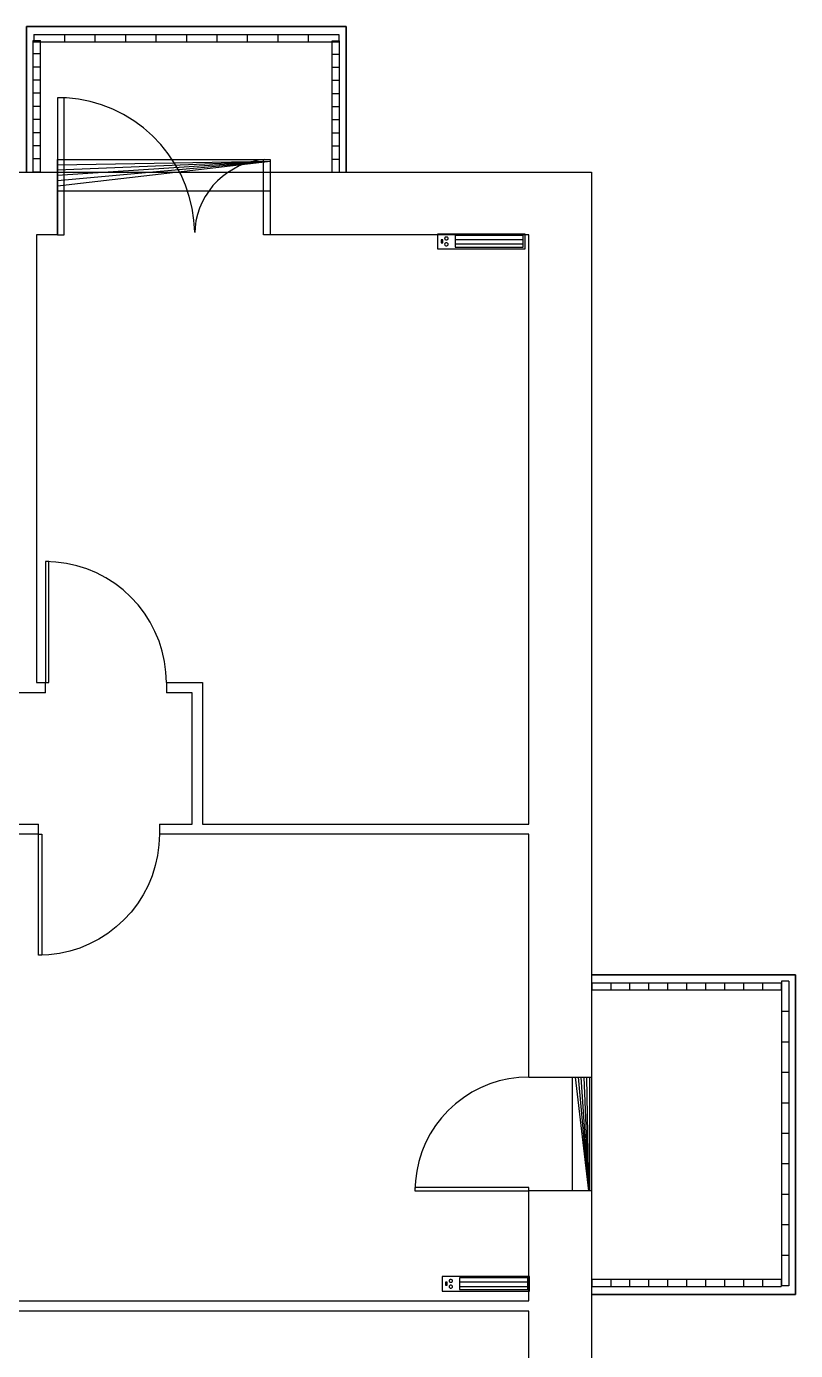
# Model space of a CAD drawing. Header units: millimetres. Extents: x -0.6 to 50, y -2.8 to 26.8.
# Drawn here: x 44.7 to 49.97, y 17.28 to 26.36 of the extents above; entities that cross this region are included whole.
import ezdxf
from ezdxf.enums import TextEntityAlignment as Align

# ---------------------------------------------------------------- set-up
doc = ezdxf.new("R2010")
doc.units = ezdxf.units.MM
for name, color, linetype in [('ABY_Dao_BATIM', 7, 'Continuous'), ('ABY_Equipement', 7, 'Continuous'), ('ABY_Ouverture', 124, 'Continuous'), ('ABY_Parois', 7, 'Continuous')]:
    doc.layers.add(name, color=color, linetype=linetype)

# ---------------------------------------------------------------- blocks, each defined once
blk = doc.blocks.new('OUV_ABY_B0_POR01')
for p, q in [((-41.3, 99.6), (-50, 100)), ((-50, 100), (-50, 100)), ((-50, 100), (-50, 0)), ((-47, 100), (-50, 100)), ((-47, 0), (-47, 100)), ((-32.6, 98.5), (-41.3, 99.6)), ((-24.1, 96.6), (-32.6, 98.5)), ((-15.8, 94), (-24.1, 96.6)), ((-7.7, 90.6), (-15.8, 94)), ((0, 86.6), (-7.7, 90.6)), ((7.4, 81.9), (0, 86.6)), ((14.3, 76.6), (7.4, 81.9)), ((20.7, 70.7), (14.3, 76.6)), ((26.6, 64.3), (20.7, 70.7)), ((31.9, 57.4), (26.6, 64.3)), ((36.6, 50), (31.9, 57.4)), ((40.6, 42.3), (36.6, 50)), ((44, 34.2), (40.6, 42.3)), ((46.6, 25.9), (44, 34.2)), ((48.5, 17.4), (46.6, 25.9)), ((49.6, 8.7), (48.5, 17.4)), ((-50, 0), (-47, 0)), ((50, 0), (49.6, 8.7))]:
    blk.add_line(p, q)
at = {"flags": 1}
for tag, p in [('DATE_ETAT_EQU', (0, -3.7)), ('DATE_ETAT_VOL', (0, -4.4)), ('DATE_ETAT', (0, -3)), ('ETAT_EQU', (0, -3.4)), ('ETAT_VOL', (0, -4)), ('ETAT', (0, -2.8))]:
    blk.add_attdef(tag, text='', height=0.25, rotation=360, dxfattribs=at).set_placement(p, align=Align.MIDDLE_CENTER)
at = {"color": 0, "linetype": 'ByBlock', "lineweight": -2}
for tag, flags, p in [('NUMCOMP_OUV', 1, (0, -1.9)), ('NUMCOMP_EQU', 1, (0, -2.2)), ('NUMCOMP_VOL', 1, (0, -2.5)), ('OUVERTURE', 13, (0, -0.8)), ('LARGEUR', 5, (0, -1.4)), ('HAUTEUR', 5, (0, -1.6)), ('ALLEGE', 5, (0, -1.1)), ('VOLET', 1, (0, -0.6)), ('SSSC', 1, (0, -0.3))]:
    blk.add_attdef(tag, text='', height=0.25, dxfattribs=dict(at, flags=flags)).set_placement(p, align=Align.MIDDLE)
at = {"flags": 1}
blk.add_attdef('TYPEPORTE', (-1.1, -4.9), '', height=0.25, dxfattribs=at)
blk = doc.blocks.new('VOL_ABY_B3_VOL01')
for p, q in [((-50, -15), (-50, 0)), ((-50, 0), (50, 0)), ((50, 0), (50, -12)), ((50, -2.5), (-50.1, -14.22)), ((50, -2.5), (-50.1, -14.22)), ((50, -5), (-50.08, -14.22)), ((50, -5), (-50.08, -14.22)), ((50, -7.5), (-50.06, -14.22)), ((50, -7.5), (-50.06, -14.22)), ((50, -10), (-50.04, -14.22)), ((50, -10), (-50.04, -14.22)), ((-50, -15), (-50, -12)), ((50, -12), (50, -15)), ((50, -12.5), (-50.02, -14.22)), ((50, -12.5), (-50.02, -14.22)), ((50, -15), (-50, -15))]:
    blk.add_line(p, q)
at = {"color": 0, "linetype": 'ByBlock', "lineweight": -2}
for tag, flags, p in [('PROFONDEUR', 5, (0, -1.07)), ('ANNEE_REN', 1, (0, -3.01)), ('NUMCOMP', 9, (0, -2.71)), ('ALTITUDE', 13, (0, -0.53)), ('LARGEUR', 5, (0, -0.8)), ('HAUTEUR', 5, (0, -1.34)), ('EQMUR', 9, (0, -1.88)), ('EQOUV', 9, (0, -2.16)), ('EQFAC', 9, (0, -1.61)), ('SSSC', 5, (0, -0.26)), ('QTE', 9, (0, -2.44))]:
    blk.add_attdef(tag, text='', height=0.25, dxfattribs=dict(at, flags=flags)).set_placement(p, align=Align.MIDDLE)
for tag, flags, p in [('DATE_ETAT', 1, (0, -3.57)), ('DUREE_VIE', 9, (-0.02, -3.87)), ('ETAT', 9, (0, -3.3))]:
    blk.add_attdef(tag, text='', height=0.25, rotation=360, dxfattribs=dict(flags=flags)).set_placement(p, align=Align.MIDDLE_CENTER)
blk = doc.blocks.new('OUV_ABY_C0_POR10')
for p, q in [((-6.2, 0), (-5.8, 0)), ((-6.2, -4.39), (-6.2, 0)), ((-5.8, 0), (-5.8, -4.39)), ((5.8, 0), (5.8, -7.99)), ((6.2, 0), (5.8, 0)), ((6.2, -7.99), (6.2, 0)), ((-1.87, -0.82), (-1.82, -0.44)), ((-1.82, -0.44), (-1.8, -0.15)), ((-1.8, -0.17), (-1.75, -0.87)), ((-2.08, -1.56), (-1.96, -1.2)), ((-1.96, -1.2), (-1.87, -0.82)), ((-1.75, -0.87), (-1.65, -1.56)), ((-2.63, -2.57), (-2.41, -2.25)), ((-2.41, -2.25), (-2.23, -1.91)), ((-2.23, -1.91), (-2.08, -1.56)), ((-1.65, -1.56), (-1.48, -2.24)), ((-1.48, -2.24), (-1.26, -2.9)), ((-3.13, -3.16), (-2.86, -2.88)), ((-2.86, -2.88), (-2.63, -2.57)), ((-1.26, -2.9), (-0.98, -3.54)), ((-4.39, -4.02), (-4.05, -3.84)), ((-4.05, -3.84), (-3.72, -3.64)), ((-3.72, -3.64), (-3.41, -3.41)), ((-3.41, -3.41), (-3.13, -3.16)), ((-0.98, -3.54), (-0.64, -4.15)), ((-5.8, -4.39), (-6.2, -4.39)), ((-5.87, -4.39), (-5.49, -4.35)), ((-5.49, -4.35), (-5.12, -4.27)), ((-5.12, -4.27), (-4.75, -4.16)), ((-4.75, -4.16), (-4.39, -4.02)), ((-0.64, -4.15), (-0.25, -4.73)), ((-0.25, -4.73), (0.18, -5.27)), ((0.18, -5.27), (0.67, -5.78)), ((0.67, -5.78), (1.19, -6.24)), ((1.19, -6.24), (1.75, -6.65)), ((1.75, -6.65), (2.35, -7.01)), ((2.35, -7.01), (2.98, -7.32)), ((2.98, -7.32), (3.63, -7.58)), ((3.63, -7.58), (4.3, -7.77)), ((4.3, -7.77), (4.98, -7.91)), ((4.98, -7.91), (5.68, -7.98)), ((5.68, -7.98), (5.82, -7.99)), ((5.8, -7.99), (6.2, -7.99))]:
    blk.add_line(p, q)
at = {"color": 0, "linetype": 'ByBlock', "lineweight": -2}
for tag, flags, p in [('OUVERTURE', 13, (0, -0.829)), ('VOLET', 1, (0, -0.559)), ('SSSC', 1, (0, -0.289)), ('LARGEUR', 5, (0, -1.369)), ('HAUTEUR', 5, (0, -1.639)), ('ALLEGE', 5, (0, -1.099)), ('NUMCOMP_OUV', 1, (0, -1.929)), ('NUMCOMP_EQU', 1, (0, -2.213)), ('NUMCOMP_VOL', 1, (0, -2.484))]:
    blk.add_attdef(tag, text='', height=0.25, dxfattribs=dict(at, flags=flags)).set_placement(p, align=Align.MIDDLE)
at = {"flags": 1}
for tag, p in [('DATE_ETAT', (0, -3.045)), ('ETAT', (0, -2.772)), ('DATE_ETAT_EQU', (0, -3.707)), ('ETAT_EQU', (0, -3.376)), ('DATE_ETAT_VOL', (0, -4.368)), ('ETAT_VOL', (0, -4.037))]:
    blk.add_attdef(tag, text='', height=0.25, rotation=360, dxfattribs=at).set_placement(p, align=Align.MIDDLE_CENTER)
blk.add_attdef('TYPEPORTE', (-1.116, -4.909), '', height=0.25, dxfattribs=at)
blk = doc.blocks.new('OUV_ABY_D0_POR01')
for p, q in [((-41.3, 99.6), (-50, 100)), ((-50, 100), (-50, 100)), ((-50, 100), (-50, 0)), ((-47, 100), (-50, 100)), ((-47, 0), (-47, 100)), ((-32.6, 98.5), (-41.3, 99.6)), ((-24.1, 96.6), (-32.6, 98.5)), ((-15.8, 94), (-24.1, 96.6)), ((-7.7, 90.6), (-15.8, 94)), ((0, 86.6), (-7.7, 90.6)), ((7.4, 81.9), (0, 86.6)), ((14.3, 76.6), (7.4, 81.9)), ((20.7, 70.7), (14.3, 76.6)), ((26.6, 64.3), (20.7, 70.7)), ((31.9, 57.4), (26.6, 64.3)), ((36.6, 50), (31.9, 57.4)), ((40.6, 42.3), (36.6, 50)), ((44, 34.2), (40.6, 42.3)), ((46.6, 25.9), (44, 34.2)), ((48.5, 17.4), (46.6, 25.9)), ((49.6, 8.7), (48.5, 17.4)), ((-50, 0), (-47, 0)), ((50, 0), (49.6, 8.7))]:
    blk.add_line(p, q)
at = {"flags": 1}
for tag, p in [('DATE_ETAT_EQU', (0, -3.7)), ('DATE_ETAT_VOL', (0, -4.4)), ('DATE_ETAT', (0, -3)), ('ETAT_EQU', (0, -3.4)), ('ETAT_VOL', (0, -4)), ('ETAT', (0, -2.8))]:
    blk.add_attdef(tag, text='', height=0.25, rotation=360, dxfattribs=at).set_placement(p, align=Align.MIDDLE_CENTER)
at = {"color": 0, "linetype": 'ByBlock', "lineweight": -2}
for tag, flags, p in [('NUMCOMP_OUV', 1, (0, -1.9)), ('NUMCOMP_EQU', 1, (0, -2.2)), ('NUMCOMP_VOL', 1, (0, -2.5)), ('OUVERTURE', 13, (0, -0.8)), ('LARGEUR', 5, (0, -1.4)), ('HAUTEUR', 5, (0, -1.6)), ('ALLEGE', 5, (0, -1.1)), ('VOLET', 1, (0, -0.6)), ('SSSC', 1, (0, -0.3))]:
    blk.add_attdef(tag, text='', height=0.25, dxfattribs=dict(at, flags=flags)).set_placement(p, align=Align.MIDDLE)
at = {"flags": 1}
blk.add_attdef('TYPEPORTE', (-1.1, -4.9), '', height=0.25, dxfattribs=at)
blk = doc.blocks.new('EQU_ABY_J0_GCT02')
for p, q in [((50, 20), (-50, 20)), ((-50, 20), (-50, 0)), ((-41.6, 15.2), (-41.9, 14.6)), ((-41.2, 15.6), (-41.6, 15.2)), ((-40.6, 15.9), (-41.2, 15.6)), ((-40, 16), (-40.6, 15.9)), ((-39.4, 15.9), (-40, 16)), ((-38.8, 15.6), (-39.4, 15.9)), ((-38.4, 15.2), (-38.8, 15.6)), ((-38.1, 14.6), (-38.4, 15.2)), ((-30, 18), (-30, 2)), ((48, 18), (-30, 18)), ((48, 2), (48, 18)), ((50, 0), (50, 20)), ((-50, 0), (50, 0)), ((-44, 12), (-46, 12)), ((-46, 12), (-46, 8)), ((-46, 10), (-44, 10)), ((-46, 8), (-44, 8)), ((-44, 8), (-44, 12)), ((-41.9, 14.6), (-42, 14)), ((-42, 14), (-41.9, 13.4)), ((-41.9, 6.6), (-42, 6)), ((-42, 6), (-41.9, 5.4)), ((-41.9, 13.4), (-41.6, 12.8)), ((-41.6, 7.2), (-41.9, 6.6)), ((-41.9, 5.4), (-41.6, 4.8)), ((-41.6, 12.8), (-41.2, 12.4)), ((-41.2, 7.6), (-41.6, 7.2)), ((-41.6, 4.8), (-41.2, 4.4)), ((-41.2, 12.4), (-40.6, 12.1)), ((-40.6, 7.9), (-41.2, 7.6)), ((-41.2, 4.4), (-40.6, 4.1)), ((-40.6, 12.1), (-40, 12)), ((-40, 8), (-40.6, 7.9)), ((-40.6, 4.1), (-40, 4)), ((-40, 12), (-39.4, 12.1)), ((-39.4, 7.9), (-40, 8)), ((-40, 4), (-39.4, 4.1)), ((-39.4, 12.1), (-38.8, 12.4)), ((-38.8, 7.6), (-39.4, 7.9)), ((-39.4, 4.1), (-38.8, 4.4)), ((-38.8, 12.4), (-38.4, 12.8)), ((-38.4, 7.2), (-38.8, 7.6)), ((-38.8, 4.4), (-38.4, 4.8)), ((-38.4, 12.8), (-38.1, 13.4)), ((-38.1, 6.6), (-38.4, 7.2)), ((-38.4, 4.8), (-38.1, 5.4)), ((-38, 14), (-38.1, 14.6)), ((-38.1, 13.4), (-38, 14)), ((-38, 6), (-38.1, 6.6)), ((-38.1, 5.4), (-38, 6)), ((-38, 14), (-38, 14)), ((-38, 6), (-38, 6)), ((48, 12), (-30, 12)), ((48, 6), (-30, 6)), ((-30, 2), (48, 2)), ((48, 9), (48, 9)), ((48, 9), (48, 9))]:
    blk.add_line(p, q)
at = {"color": 0, "linetype": 'ByBlock', "lineweight": -2}
for tag, flags, p in [('PROFONDEUR', 5, (0, -1.1)), ('ANNEE_REN', 1, (0, -3)), ('NUMCOMP', 9, (0, -2.7)), ('ALTITUDE', 13, (0, -0.5)), ('LARGEUR', 5, (0, -0.8)), ('HAUTEUR', 5, (0, -1.3)), ('EQMUR', 9, (0, -1.9)), ('EQOUV', 9, (0, -2.2)), ('EQFAC', 9, (0, -1.6)), ('SSSC', 5, (0, -0.3)), ('QTE', 9, (0, -2.4))]:
    blk.add_attdef(tag, text='', height=0.25, dxfattribs=dict(at, flags=flags)).set_placement(p, align=Align.MIDDLE)
for tag, flags, p in [('DATE_ETAT', 1, (0, -3.6)), ('DUREE_VIE', 9, (0, -3.9)), ('ETAT', 9, (0, -3.3))]:
    blk.add_attdef(tag, text='', height=0.25, rotation=360, dxfattribs=dict(flags=flags)).set_placement(p, align=Align.MIDDLE_CENTER)
blk = doc.blocks.new('EQU_ABY_C2_ELF02')
for p, q in [((-9.98, 0.48), (10.02, 0.48)), ((-9.98, 0.48), (-9.98, -0.52)), ((-7.98, 0.48), (-7.98, -0.52)), ((-5.98, 0.48), (-5.98, -0.52)), ((-3.98, 0.48), (-3.98, -0.52)), ((-1.98, 0.48), (-1.98, -0.52)), ((0.02, 0.48), (0.02, -0.52)), ((2.02, 0.48), (2.02, -0.52)), ((4.02, 0.48), (4.02, -0.52)), ((6.02, 0.48), (6.02, -0.52)), ((8.02, 0.48), (8.02, -0.52)), ((10.02, 0.48), (10.02, -0.52)), ((-9.98, -0.52), (10.02, -0.52))]:
    blk.add_line(p, q)
at = {"color": 0, "linetype": 'ByBlock', "lineweight": -2}
for tag, flags, p in [('ALTITUDE', 13, (-0.002, -0.532)), ('LARGEUR', 5, (-0.002, -0.802)), ('SSSC', 5, (-0.002, -0.262)), ('PROFONDEUR', 5, (-0.002, -1.072)), ('HAUTEUR', 5, (-0.002, -1.342)), ('EQMUR', 9, (-0.002, -1.882)), ('EQFAC', 9, (-0.002, -1.612)), ('NUMCOMP', 9, (-0.002, -2.713)), ('EQOUV', 9, (-0.002, -2.16)), ('QTE', 9, (-0.002, -2.438)), ('ANNEE_REN', 1, (-0.002, -3.011))]:
    blk.add_attdef(tag, text='', height=0.25, dxfattribs=dict(at, flags=flags)).set_placement(p, align=Align.MIDDLE)
for tag, flags, p in [('DATE_ETAT', 1, (-0.002, -3.572)), ('ETAT', 9, (-0.002, -3.298)), ('DUREE_VIE', 9, (-0.015, -3.871))]:
    blk.add_attdef(tag, text='', height=0.25, rotation=360, dxfattribs=dict(flags=flags)).set_placement(p, align=Align.MIDDLE_CENTER)

msp = doc.modelspace()

# ---------------------------------------------------------------- linework, layer by layer
at = {"layer": 'ABY_Dao_BATIM', "color": 7, "linetype": 'Continuous'}
for points in [[(44.6963, 25.3598, 3.25), (44.6963, 26.3598, 3.25)], [(44.6963, 26.3598, 3.25), (46.8882, 26.3598, 3.25)], [(46.8882, 26.3598, 3.25), (46.8882, 25.3598, 3.25)], [(48.57, 19.8556, 3.25), (49.97, 19.8556, 3.25)], [(49.97, 19.8556, 3.25), (49.97, 17.6638, 3.25)], [(49.97, 17.6638, 3.25), (48.57, 17.6638, 3.25)]]:
    msp.add_polyline3d(points, dxfattribs=at)
at = {"layer": 'ABY_Ouverture'}
for p, q in [((44.9079, 24.9298, 3.25), (44.9079, 25.3599, 3.25)), ((46.3679, 25.3599, 3.25), (46.3679, 24.9298, 3.25)), ((44.825, 21.7899, 3.25), (44.825, 21.8599, 3.25)), ((45.655, 21.8599, 3.25), (45.655, 21.7899, 3.25)), ((44.7771, 20.8199, 3.25), (44.7771, 20.8899, 3.25)), ((45.6071, 20.8899, 3.25), (45.6071, 20.8199, 3.25)), ((48.14, 19.1547, 3.25), (48.57, 19.1547, 3.25)), ((48.57, 18.3747, 3.25), (48.14, 18.3747, 3.25))]:
    msp.add_line(p, q, dxfattribs=at)
at = {"layer": 'ABY_Parois'}
for p, q in [((46.8882, 26.3598, 3.25), (44.6963, 26.3598, 3.25)), ((44.6963, 26.3598, 3.25), (44.6963, 25.3598, 3.25)), ((46.8882, 25.3598, 3.25), (46.8882, 26.3598, 3.25)), ((44.5449, 25.3599, 3.25), (44.9079, 25.3599, 3.25)), ((44.6963, 25.3598, 3.25), (46.8882, 25.3598, 3.25)), ((46.3679, 25.3599, 3.25), (48.57, 25.3599, 3.25)), ((48.57, 25.3599, 3.25), (48.57, 19.1547, 3.25)), ((44.765, 24.9298, 3.25), (44.765, 21.8599, 3.25)), ((44.9079, 24.9298, 3.25), (44.765, 24.9298, 3.25)), ((48.14, 24.9299, 3.25), (46.3679, 24.9298, 3.25)), ((48.14, 20.8899, 3.25), (48.14, 24.9299, 3.25)), ((44.765, 21.8599, 3.25), (44.825, 21.8599, 3.25)), ((45.655, 21.8599, 3.25), (45.9023, 21.8599, 3.25)), ((45.9023, 21.8599, 3.25), (45.9023, 20.8899, 3.25)), ((44.825, 21.7899, 3.25), (41.99, 21.7899, 3.25)), ((45.8323, 21.7899, 3.25), (45.655, 21.7899, 3.25)), ((45.8323, 20.8899, 3.25), (45.8323, 21.7899, 3.25)), ((44.365, 20.8899, 3.25), (44.7771, 20.8899, 3.25)), ((45.6071, 20.8899, 3.25), (45.8323, 20.8899, 3.25)), ((45.9023, 20.8899, 3.25), (48.14, 20.8899, 3.25)), ((44.7771, 20.8199, 3.25), (44.435, 20.8199, 3.25)), ((48.14, 20.8199, 3.25), (45.6071, 20.8199, 3.25)), ((48.14, 19.1547, 3.25), (48.14, 20.8199, 3.25)), ((48.57, 19.8556, 3.25), (48.57, 17.6638, 3.25)), ((49.97, 19.8556, 3.25), (48.57, 19.8556, 3.25)), ((49.97, 17.6638, 3.25), (49.97, 19.8556, 3.25)), ((48.14, 17.6199, 3.25), (48.14, 18.3747, 3.25)), ((48.57, 18.3747, 3.25), (48.57, 12.2198, 3.25)), ((44.435, 17.6199, 3.25), (48.14, 17.6199, 3.25)), ((48.57, 17.6638, 3.25), (49.97, 17.6638, 3.25)), ((48.14, 17.5499, 3.25), (44.365, 17.5499, 3.25)), ((48.1445, 12.6498, 3.25), (48.14, 17.5499, 3.25))]:
    msp.add_line(p, q, dxfattribs=at)

# ---------------------------------------------------------------- block references
at = {"layer": 'ABY_Equipement', "yscale": 0.05000000074505806}
for p, xscale, rotation in [((44.7653, 25.8128, 3.25), 0.04500000178813934, 90.00020741015327), ((46.8157, 25.8099, 3.25), 0.04500000178813934, 90.00020741015327), ((49.9, 18.77, 3.25), 0.1045000031590462, 270.000629060649)]:
    msp.add_blockref('EQU_ABY_C2_ELF02', p, dxfattribs=dict(at, xscale=xscale, rotation=rotation))
for p, xscale in [((45.79, 26.28, 3.25), 0.1045000031590462), ((49.2212, 19.7781, 3.25), 0.06499999761581421), ((49.2212, 17.7438, 3.25), 0.06499999761581421)]:
    msp.add_blockref('EQU_ABY_C2_ELF02', p, dxfattribs=dict(at, xscale=xscale))
at = {"layer": 'ABY_Equipement', "xscale": 0.006000000052154064, "yscale": 0.004999999888241291, "zscale": 0.4000000059604645}
for p in [(47.8152, 24.836, 3.25), (47.8456, 17.6872, 3.25)]:
    msp.add_blockref('EQU_ABY_J0_GCT02', p, dxfattribs=at)
at = {"layer": 'ABY_Ouverture'}
for name, p, xscale, yscale, rotation in [('OUV_ABY_C0_POR10', (45.6379, 24.9298, 3.25), 0.1177419424057007, 0.1177419424057007, 180.0016993107099), ('VOL_ABY_B3_VOL01', (45.6379, 25.2298, 3.25), 0.01458541490137577, 0.01458541490137577, 180.0016993107099), ('OUV_ABY_D0_POR01', (45.1921, 20.8199, 3.25), -0.008299999870359898, 0.008299999870359898, 180), ('OUV_ABY_B0_POR01', (48.14, 18.7647, 3.25), 0.007799999788403511, 0.007799999788403511, 90), ('VOL_ABY_B3_VOL01', (48.44, 18.7647, 3.25), 0.007792207878082991, 0.007792207878082991, 90)]:
    msp.add_blockref(name, p, dxfattribs=dict(at, xscale=xscale, yscale=yscale, rotation=rotation))
at = {"layer": 'ABY_Ouverture', "xscale": 0.008299999870359898, "yscale": 0.008299999870359898}
msp.add_blockref('OUV_ABY_D0_POR01', (45.24, 21.8599, 3.25), dxfattribs=at)

doc.saveas('drawing.dxf')
